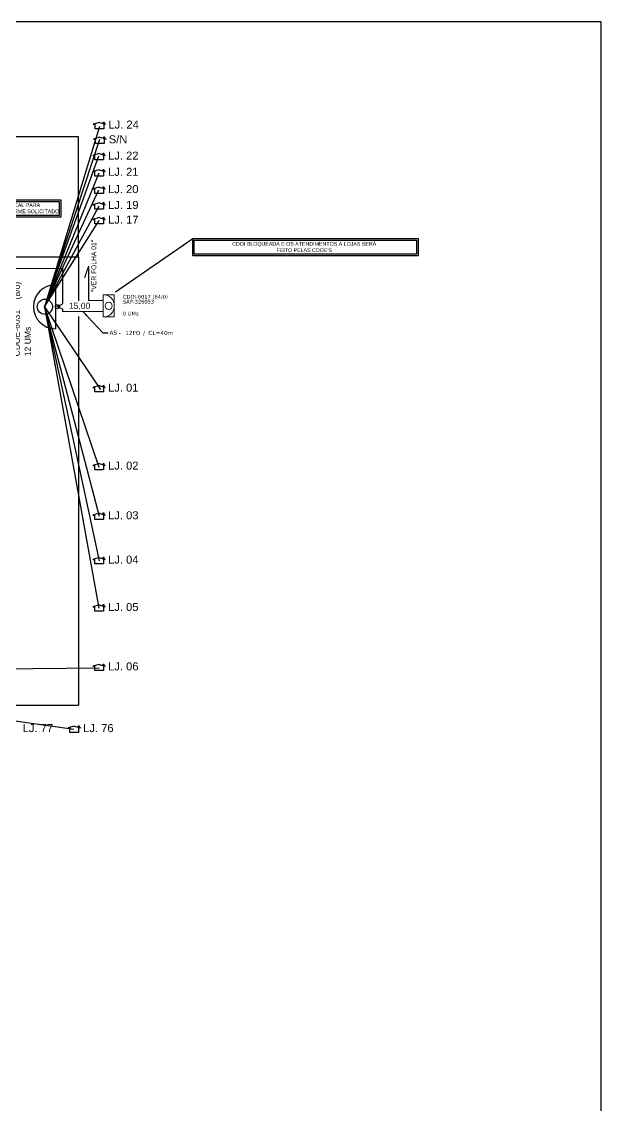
# Model space of a CAD drawing. Extents: x -4 to 1776, y 1 to 595.
# Drawn here: x 1564.2 to 1775.8, y 199.3 to 595.3 of the extents above; entities that cross this region are included whole.
import ezdxf
from ezdxf.enums import TextEntityAlignment as Align

# ---------------------------------------------------------------- set-up
doc = ezdxf.new("R2010")
doc.units = 0
for name, color, linetype, lineweight in [("20.0-LEGENDA DOS CDO'S", 1, 'Continuous', 0), ('20.1-CDO_INTERIOR', 1, 'Continuous', 0), ('20.2-CDO_POSTE', 1, 'Continuous', 5)]:
    doc.layers.add(name, color=color, linetype=linetype, lineweight=lineweight)
for name, color, linetype in [('CAP a instalar', 1, 'Continuous'), ('CDO_INTERIOR', 1, 'Continuous'), ('label_cabos', 7, 'Continuous'), ('Legenda', 1, 'Continuous'), ('surveys', 7, 'Continuous')]:
    doc.layers.add(name, color=color, linetype=linetype)
doc.layers.add('DROP DE CLIENTE', color=140, linetype='Continuous', plot=False)
doc.styles.add('ARIAL', font='arial.ttf')
doc.styles.add('siredit', font='verdana.ttf')
doc.linetypes.add('FENCELINE1', pattern='A,0.25,-0.1,[133,ltypeshp.shx,S=0.1,R=0,X=-0.1,Y=0],-0.1,1', length=1.45)
doc.dimstyles.new('CC', dxfattribs={"dimtxt": 1, "dimasz": 2, "dimexe": 0.18, "dimexo": 0.0625, "dimgap": 0.09, "dimtad": 0, "dimdec": 0, "dimrnd": 1, "dimzin": 0, "dimdsep": 46, "dimtxsty": 'siredit', "dimblk": 'NONE', "dimcen": 0, "dimse1": 1, "dimse2": 1, "dimsd1": 1, "dimsd2": 1, "dimclrt": 7, "dimadec": 0, "dimazin": 0, "dimtfac": 1, "dimtdec": 0, "dimtofl": 0, "dimtmove": 0, "dimatfit": 3, "dimfxl": 0, "dimtolj": 1, "dimtzin": 0, "dimarcsym": 0})
doc.dimstyles.get("Standard").update_dxf_attribs({"dimtxt": 0.18, "dimasz": 0.18, "dimexe": 0.18, "dimexo": 0.0625, "dimgap": 0.09, "dimtad": 0, "dimtih": 1, "dimtoh": 1, "dimdec": 4, "dimzin": 0, "dimdsep": 46, "dimtxsty": 'Standard', "dimcen": 0.09, "dimadec": 0, "dimazin": 0, "dimtfac": 1, "dimtdec": 4, "dimtofl": 0, "dimtmove": 0, "dimatfit": 3, "dimfxl": 0, "dimtolj": 1, "dimtzin": 0, "dimarcsym": 0})

# ---------------------------------------------------------------- blocks, each defined once
blk = doc.blocks.new('CDOE-TEXTO PADRÃO')
at = {"layer": "20.0-LEGENDA DOS CDO'S", "color": 0, "style": 'ARIAL'}
for tag, p in [('CDO_N', (0.49, 7.39)), ('CORDOALHA', (0.5, 4.33)), ('SAP', (0.51, 1.67)), ('SPLITER_1', (0.59, -0.91)), ('SPLITER_2', (0.6, -3.55)), ('(XX-XX_F)S', (0.54, -8.29)), ('(XX-XX_L)S', (0.55, -10.83)), ('UMS', (0.55, -13.15))]:
    blk.add_attdef(tag, p, '', height=1.7, rotation=0.118, dxfattribs=at)
blk.add_attdef('FIBRAS_UTILIZADAS', text='', height=1.7, rotation=0.118, dxfattribs=at).set_placement((19.77, 7.43), align=Align.CENTER)
blk = doc.blocks.new('_None')
blk = doc.blocks.new('LEGENDA DOS CABOS')
at = {"layer": 'label_cabos', "color": 0, "style": 'siredit'}
for tag, p in [('ID', (4.24, 1.63)), ('XX', (14.31, 1.67)), ('TIPO_CABO', (2.74, 0.52)), ('CABO', (6.16, 0.47)), ('/', (9.19, 0.47)), ('METROS', (14.36, 0.47))]:
    blk.add_attdef(tag, text='', height=1, rotation=359.69, dxfattribs=at).set_placement(p, align=Align.MIDDLE_CENTER)

msp = doc.modelspace()

# ---------------------------------------------------------------- linework, layer by layer
for p, q in [((1775.78, 595.26), (934.78, 595.26)), ((1775.78, 1.26), (1775.78, 595.26))]:
    msp.add_line(p, q)
at = {"color": 1}
msp.add_line((1576.47, 499.13), (1576.47, 483.07), dxfattribs=at)
at = {"color": 0}
for points in [[(1584.93, 553.16), (1227.24, 553.16)], [(1584.93, 509.18), (1584.93, 553.16)]]:
    msp.add_lwpolyline(points, dxfattribs=at)
at = {"color": 2}
for points in [[(1496.2, 530.21), (1578.47, 530.21), (1578.47, 523.88), (1496.2, 523.88)], [(1496.8, 529.61), (1577.87, 529.61), (1577.87, 524.48), (1496.8, 524.48)], [(1626.6, 516.04), (1708.87, 516.04), (1708.87, 509.71), (1626.6, 509.71)], [(1627.2, 515.44), (1708.27, 515.44), (1708.27, 510.31), (1627.2, 510.31)]]:
    msp.add_lwpolyline(points, close=True, dxfattribs=at)
at = {"color": 4}
for points in [[(1584.93, 509.18), (1441.49, 509.18)], [(1584.93, 509.18), (1584.93, 493.32)], [(1584.93, 487.54), (1584.93, 345.55)], [(1444.41, 345.55), (1584.93, 345.55)]]:
    msp.add_lwpolyline(points, dxfattribs=at)
at = {"color": 1}
for centre, radius in [((1572.66, 491.1), 2.77), ((1577.22, 491.1), 0.743)]:
    msp.add_circle(centre, radius, dxfattribs=at)
msp.add_arc((1576.47, 491.1), 8.03, 90, 270, dxfattribs=at)
at = {"layer": '20.1-CDO_INTERIOR', "color": 5, "lineweight": 18}
msp.add_lwpolyline([(1597.98, 487.37), (1597.99, 495.5), (1593.92, 495.5), (1593.92, 487.38)], close=True, dxfattribs=at)
msp.add_circle((1595.95, 491.44), 1.3, dxfattribs=at)
msp.add_arc((1593.92, 491.44), 4.06, 269.9724, 89.9724, dxfattribs=at)
at = {"layer": 'CAP a instalar', "linetype": 'FENCELINE1', "ltscale": 7, "const_width": 0.421}
for points in [[(1579.13, 492.17), (1579.13, 505.08), (1433.08, 505.08)], [(1579.13, 490.25), (1577.22, 491.1), (1579.13, 492.17)], [(1593.92, 489.35), (1579.13, 489.35), (1579.13, 490.25)]]:
    msp.add_lwpolyline(points, dxfattribs=at)
at = {"layer": 'CAP a instalar', "color": 5, "linetype": 'FENCELINE1', "ltscale": 7, "const_width": 0.421}
for points in [[(1588.61, 505.97), (1587.14, 501.63)], [(1593.92, 493.36), (1588.61, 493.36), (1588.61, 505.97)]]:
    msp.add_lwpolyline(points, dxfattribs=at)
at = {"layer": 'DROP DE CLIENTE'}
for points in [[(1592.54, 556.95), (1572.51, 491.12)], [(1592.53, 552.26), (1572.51, 491.12)], [(1572.51, 491.12), (1592.36, 546.22)], [(1592.38, 539.93), (1572.51, 491.12)], [(1572.51, 491.12), (1592.33, 533.8)], [(1592.32, 527.81), (1572.51, 491.12)], [(1572.51, 491.12), (1592.42, 522.6)], [(1572.51, 491.12), (1592.9, 460.85)], [(1572.51, 491.12), (1592.39, 432.47)], [(1592.55, 414.45), (1572.51, 491.12)], [(1572.51, 491.12), (1592.45, 398.28)], [(1592.52, 380.97), (1572.66, 491.1)], [(1435.67, 357.63), (1592.44, 359.15)], [(1583.21, 336.61), (1435.67, 357.63)]]:
    msp.add_lwpolyline(points, dxfattribs=at)
at = {"layer": 'surveys'}
for p, q in [((1592.57, 558.42), (1590.31, 557.76)), ((1592.57, 558.42), (1594.83, 557.76)), ((1594.09, 558.52), (1594.33, 558.52)), ((1594.09, 557.99), (1594.09, 558.52)), ((1594.33, 558.52), (1594.33, 557.92)), ((1590.31, 557.76), (1591.02, 557.76)), ((1591.02, 556.14), (1591.02, 557.75)), ((1594.12, 556.14), (1591.02, 556.14)), ((1594.83, 557.76), (1594.12, 557.76)), ((1594.12, 557.76), (1594.12, 556.14)), ((1592.7, 553.03), (1590.43, 552.37)), ((1590.43, 552.37), (1591.14, 552.37)), ((1591.14, 550.75), (1591.14, 552.36)), ((1594.25, 550.75), (1591.14, 550.75)), ((1592.7, 553.03), (1594.96, 552.37)), ((1594.21, 553.13), (1594.45, 553.13)), ((1594.21, 552.6), (1594.21, 553.13)), ((1594.96, 552.37), (1594.25, 552.37)), ((1594.25, 552.37), (1594.25, 550.75)), ((1594.45, 553.13), (1594.45, 552.53)), ((1592.45, 547.07), (1590.19, 546.4)), ((1590.19, 546.4), (1590.9, 546.4)), ((1590.9, 544.78), (1590.9, 546.4)), ((1592.45, 547.07), (1594.71, 546.4)), ((1593.97, 547.16), (1594.21, 547.16)), ((1593.97, 546.63), (1593.97, 547.16)), ((1594, 546.41), (1594, 544.78)), ((1594.71, 546.4), (1594, 546.4)), ((1594.21, 547.16), (1594.21, 546.56)), ((1594, 544.78), (1590.9, 544.78)), ((1592.45, 541.15), (1590.19, 540.49)), ((1590.19, 540.49), (1590.9, 540.49)), ((1590.9, 538.87), (1590.9, 540.48)), ((1594, 538.87), (1590.9, 538.87)), ((1592.45, 541.15), (1594.71, 540.49)), ((1593.97, 541.25), (1594.21, 541.25)), ((1593.97, 540.71), (1593.97, 541.25)), ((1594.71, 540.49), (1594, 540.49)), ((1594, 540.49), (1594, 538.87)), ((1594.21, 541.25), (1594.21, 540.65)), ((1592.45, 534.82), (1590.19, 534.16)), ((1592.45, 534.82), (1594.71, 534.16)), ((1593.97, 534.92), (1594.21, 534.92)), ((1593.97, 534.38), (1593.97, 534.92)), ((1594.21, 534.92), (1594.21, 534.32)), ((1590.19, 534.16), (1590.9, 534.16)), ((1590.9, 532.54), (1590.9, 534.15)), ((1594, 532.54), (1590.9, 532.54)), ((1594.71, 534.16), (1594, 534.16)), ((1594, 534.16), (1594, 532.54)), ((1592.45, 529.04), (1590.19, 528.38)), ((1590.19, 528.38), (1590.9, 528.38)), ((1590.9, 526.76), (1590.9, 528.37)), ((1594, 526.76), (1590.9, 526.76)), ((1592.45, 529.04), (1594.71, 528.38)), ((1593.97, 529.14), (1594.21, 529.14)), ((1593.97, 528.6), (1593.97, 529.14)), ((1594.71, 528.38), (1594, 528.38)), ((1594, 528.38), (1594, 526.76)), ((1594.21, 529.14), (1594.21, 528.54)), ((1592.45, 523.67), (1590.19, 523.01)), ((1590.19, 523.01), (1590.9, 523.01)), ((1590.9, 521.39), (1590.9, 523.01)), ((1592.45, 523.67), (1594.71, 523.01)), ((1593.97, 523.77), (1594.21, 523.77)), ((1593.97, 523.24), (1593.97, 523.77)), ((1594.71, 523.01), (1594, 523.01)), ((1594, 523.01), (1594, 521.39)), ((1594.21, 523.77), (1594.21, 523.17)), ((1594, 521.39), (1590.9, 521.39)), ((1592.45, 462.29), (1590.19, 461.63)), ((1590.19, 461.63), (1590.9, 461.63)), ((1590.9, 460.01), (1590.9, 461.63)), ((1594, 460.01), (1590.9, 460.01)), ((1592.45, 462.29), (1594.71, 461.63)), ((1593.97, 462.39), (1594.21, 462.39)), ((1593.97, 461.86), (1593.97, 462.39)), ((1594.71, 461.63), (1594, 461.63)), ((1594, 461.63), (1594, 460.01)), ((1594.21, 462.39), (1594.21, 461.79)), ((1592.45, 433.8), (1590.19, 433.13)), ((1590.19, 433.13), (1590.9, 433.13)), ((1590.9, 431.51), (1590.9, 433.13)), ((1592.45, 433.8), (1594.71, 433.13)), ((1593.97, 433.89), (1594.21, 433.89)), ((1593.97, 433.36), (1593.97, 433.89)), ((1594, 433.14), (1594, 431.51)), ((1594.71, 433.13), (1594, 433.13)), ((1594.21, 433.89), (1594.21, 433.29)), ((1594, 431.51), (1590.9, 431.51)), ((1593.97, 415.76), (1594.21, 415.76)), ((1593.97, 415.23), (1593.97, 415.76)), ((1594.21, 415.76), (1594.21, 415.16)), ((1592.45, 415.66), (1590.19, 415)), ((1590.19, 415), (1590.9, 415)), ((1590.9, 413.38), (1590.9, 414.99)), ((1594, 413.38), (1590.9, 413.38)), ((1592.45, 415.66), (1594.71, 415)), ((1594.71, 415), (1594, 415)), ((1594, 415), (1594, 413.38)), ((1592.45, 399.47), (1590.19, 398.81)), ((1590.19, 398.81), (1590.9, 398.81)), ((1590.9, 397.19), (1590.9, 398.8)), ((1594, 397.19), (1590.9, 397.19)), ((1592.45, 399.47), (1594.71, 398.81)), ((1593.97, 399.57), (1594.21, 399.57)), ((1593.97, 399.03), (1593.97, 399.57)), ((1594.71, 398.81), (1594, 398.81)), ((1594, 398.81), (1594, 397.19)), ((1594.21, 399.57), (1594.21, 398.97)), ((1592.45, 382.16), (1590.19, 381.5)), ((1590.19, 381.5), (1590.9, 381.5)), ((1590.9, 379.88), (1590.9, 381.49)), ((1592.45, 382.16), (1594.71, 381.5)), ((1593.97, 382.26), (1594.21, 382.26)), ((1593.97, 381.73), (1593.97, 382.26)), ((1594.71, 381.5), (1594, 381.5)), ((1594, 381.5), (1594, 379.88)), ((1594.21, 382.26), (1594.21, 381.66)), ((1594, 379.88), (1590.9, 379.88)), ((1592.45, 360.45), (1590.19, 359.78)), ((1592.45, 360.45), (1594.71, 359.78)), ((1593.97, 360.54), (1594.21, 360.54)), ((1593.97, 360.01), (1593.97, 360.54)), ((1594.21, 360.54), (1594.21, 359.94)), ((1590.19, 359.78), (1590.9, 359.78)), ((1590.9, 358.16), (1590.9, 359.78)), ((1594, 358.16), (1590.9, 358.16)), ((1594.71, 359.78), (1594, 359.78)), ((1594, 359.78), (1594, 358.16)), ((1583.35, 337.89), (1581.09, 337.23)), ((1581.09, 337.23), (1581.8, 337.23)), ((1581.8, 335.61), (1581.8, 337.22)), ((1583.35, 337.89), (1585.61, 337.23)), ((1584.87, 337.99), (1585.11, 337.99)), ((1584.87, 337.46), (1584.87, 337.99)), ((1585.61, 337.23), (1584.9, 337.23)), ((1584.9, 337.23), (1584.9, 335.61)), ((1585.11, 337.99), (1585.11, 337.39)), ((1584.9, 335.61), (1581.8, 335.61))]:
    msp.add_line(p, q, dxfattribs=at)

# ---------------------------------------------------------------- block references
at = {"layer": '20.2-CDO_POSTE', "color": 1}
ref = msp.add_blockref('CDOE-TEXTO PADRÃO', (1578.43, 482.56), dxfattribs=dict(at, xscale=1.312200003862386, yscale=1.312200003862386, zscale=1.31220000386238, rotation=90))
ref.add_attrib('CDO_N', 'CDOE-6031', (1563.49, 472.98), dxfattribs={"layer": "20.0-LEGENDA DOS CDO'S", "color": 0, "height": 2.231, "rotation": 90.118, "style": 'ARIAL'})
ref.add_attrib('CORDOALHA', '12 UMs', (1567.51, 473.07), dxfattribs={"layer": "20.0-LEGENDA DOS CDO'S", "color": 0, "height": 2.231, "rotation": 90.118, "style": 'ARIAL'})
ref.add_attrib('FIBRAS_UTILIZADAS', '       (8/0)', dxfattribs={"layer": "20.0-LEGENDA DOS CDO'S", "color": 0, "height": 2.2306, "rotation": 90.118, "style": 'ARIAL'}).set_placement((1563.59, 493.97), align=Align.CENTER)
at = {"layer": 'label_cabos', "color": 0}
ref = msp.add_blockref('LEGENDA DOS CABOS', (1595.8, 481.62), dxfattribs=dict(at, xscale=1.912369488557146, yscale=1.912369488557175, zscale=1.91236948855717))
ref.add_attrib('CABO', '12FO', dxfattribs={"layer": 'Legenda', "color": 7, "height": 1.53, "rotation": 359.69, "style": 'siredit'}).set_placement((1604.76, 481.52), align=Align.MIDDLE_CENTER)
ref.add_attrib('METROS', 'CL=40m', dxfattribs={"layer": 'Legenda', "color": 7, "height": 1.53, "rotation": 359.69, "style": 'siredit'}).set_placement((1614.98, 481.52), align=Align.MIDDLE_CENTER)
ref.add_attrib('/', '/', dxfattribs={"layer": 'Legenda', "color": 7, "height": 1.53, "rotation": 359.69, "style": 'siredit'}).set_placement((1608.82, 481.52), align=Align.MIDDLE_CENTER)
ref.add_attrib('TIPO_CABO', 'AS -', dxfattribs={"layer": 'Legenda', "color": 7, "height": 1.53, "rotation": 359.69, "style": 'siredit'}).set_placement((1598.31, 481.61), align=Align.MIDDLE_CENTER)

# ---------------------------------------------------------------- texts
at = {"color": 0, "style": 'ARIAL'}
for s, p in [('LJ. 24', (1595.83, 556.21)), ('S/N', (1595.95, 550.82)), ('LJ. 22', (1595.7, 544.86)), ('LJ. 21', (1595.7, 538.94)), ('LJ. 20', (1595.7, 532.61)), ('LJ. 19', (1595.7, 526.83)), ('LJ. 17', (1595.7, 521.46)), ('LJ. 01', (1595.7, 460.08)), ('LJ. 02', (1595.7, 431.59)), ('LJ. 03', (1595.7, 413.45)), ('LJ. 04', (1595.7, 397.26)), ('LJ. 05', (1595.7, 379.95)), ('LJ. 06', (1595.7, 358.24)), ('LJ. 77', (1564.51, 335.68)), ('LJ. 76', (1586.6, 335.68))]:
    msp.add_text(s, height=2.925, dxfattribs=at).set_placement(p)
at = {"color": 2, "style": 'ARIAL'}
for s, p in [('ATENDIMENTO AS LOJAS, CONFORME PEDIDO DA OI SEGUE CONFORME SOLICITADO', (1537.34, 525.96)), ('FOI INFORMADO SOBRE A FALTA DE INFRAESTRUTURA DO LOCAL PARA ', (1536.92, 528.25)), ('CDOI BLOQUEADA E OS ATENDIMENTOS A LOJAS SERÁ', (1667.32, 514.08)), ("FEITO PELAS CDOE'S", (1667.32, 511.79))]:
    msp.add_text(s, height=1.38, dxfattribs=at).set_placement(p, align=Align.MIDDLE_CENTER)
at = {"color": 5, "style": 'ARIAL'}
msp.add_text("''VER FOLHA 01''", height=1.755, rotation=90, dxfattribs=at).set_placement((1591.4, 496.41))
at = {"layer": "20.0-LEGENDA DOS CDO'S", "color": 0, "style": 'ARIAL'}
msp.add_attdef('15,00', (1581.42, 490.34), 'CDOEXXX', height=2.231, rotation=0.118, dxfattribs=at)
at = {"layer": 'CDO_INTERIOR', "color": 5, "linetype": 'Continuous', "style": 'siredit'}
for s, height, p in [('CDOI-6017 (64/0)', 1.3604, (1601.15, 494.77)), ('SAP-326053', 1.36, (1601.15, 492.96)), ('0 UMs', 1.36, (1601.15, 488.59))]:
    msp.add_text(s, height=height, rotation=359.9724, dxfattribs=at).set_placement(p, align=Align.MIDDLE_LEFT)

# ---------------------------------------------------------------- leaders
at = {"color": 2}
msp.add_leader([(1598.37, 496.51), (1626.6, 516.04)], dimstyle='Standard', override={"dimasz": 2, "dimgap": 0.09, "dimtad": 0}, dxfattribs=at)
at = {"layer": 'label_cabos'}
msp.add_leader([(1586.53, 489.35), (1593.8, 481.62), (1595.8, 481.62)], dimstyle='CC', override={"dimgap": 0.09, "dimtad": 0}, dxfattribs=at)

doc.saveas('drawing.dxf')
